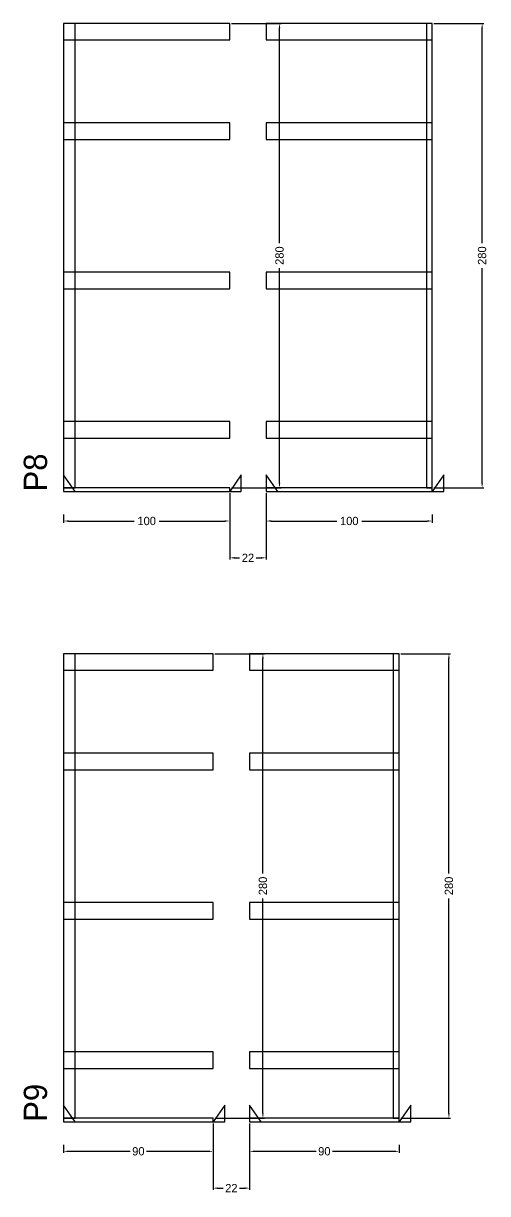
# Model space of a CAD drawing. Header units: centimetres. Extents: x -10500 to 4299, y -11026 to 295.
# Drawn here: x 3976 to 4255, y -423 to 282 of the extents above; entities that cross this region are included whole.
import ezdxf

# ---------------------------------------------------------------- set-up
doc = ezdxf.new("R2010")
doc.units = ezdxf.units.CM
for name, color, linetype in [('COTA', 241, 'Continuous'), ('NOMENCLATURA', 7, 'Continuous'), ('SARR_2.2x10', 60, 'Continuous'), ('SARR_2.2x7', 40, 'Continuous')]:
    doc.layers.add(name, color=color, linetype=linetype)
doc.dimstyles.new('PAINEL-NOVA', dxfattribs={"dimtxt": 5, "dimasz": 3, "dimexe": 1, "dimexo": 1, "dimgap": 1, "dimtad": 1, "dimcen": 2.5, "dimazin": 3, "dimtfac": 1, "dimtmove": 0, "dimatfit": 3})

# ---------------------------------------------------------------- blocks, each defined once
blk = doc.blocks.new('_CLOSEDFILLED')
at = {"color": 0, "linetype": 'BYBLOCK'}
blk.add_solid([(-1, 0.16), (0, 0), (-1, -0.16)], dxfattribs=at)
blk = doc.blocks.new('*D21')
for p, q in [((4000, -13.8), (4000, -18.8)), ((4100, -13.8), (4100, -18.8)), ((4003, -17.8), (4042.5, -17.8)), ((4057.5, -17.8), (4097, -17.8))]:
    blk.add_line(p, q)
at = {"layer": 'Defpoints'}
for p in [(4000, -12.8), (4100, -12.8), (4000, -17.8)]:
    blk.add_point(p, dxfattribs=at)
at = {"layer": 'SARR_2.2x10', "xscale": 3, "yscale": 3, "rotation": 180}
blk.add_blockref('_CLOSEDFILLED', (4000, -17.8), dxfattribs=at)
at = {"layer": 'SARR_2.2x10', "xscale": 3, "yscale": 3}
blk.add_blockref('_CLOSEDFILLED', (4100, -17.8), dxfattribs=at)
at = {"layer": 'SARR_2.2x10', "insert": (4050, -17.8), "char_height": 5, "attachment_point": 5}
blk.add_mtext('100', dxfattribs=at)
blk = doc.blocks.new('*D22')
for p, q in [((4101, 282.2), (4131, 282.2)), ((4130, 149.7), (4130, 279.2)), ((4130, 5.2), (4130, 134.7)), ((4101, 2.2), (4131, 2.2))]:
    blk.add_line(p, q)
at = {"layer": 'Defpoints'}
for p in [(4100, 282.2), (4100, 2.2), (4130, 2.2)]:
    blk.add_point(p, dxfattribs=at)
at = {"layer": 'SARR_2.2x10', "xscale": 3, "yscale": 3}
for p, rotation in [((4130, 282.2), 90), ((4130, 2.2), 270)]:
    blk.add_blockref('_CLOSEDFILLED', p, dxfattribs=dict(at, rotation=rotation))
at = {"layer": 'SARR_2.2x10', "insert": (4130, 142.2), "char_height": 5, "attachment_point": 5, "rotation": 90}
blk.add_mtext('280', dxfattribs=at)
blk = doc.blocks.new('GRA-E')
at = {"layer": 'SARR_2.2x7'}
blk.add_lwpolyline([(0, 0), (7, 0), (0, 10)], close=True, dxfattribs=at)
blk = doc.blocks.new('GRA-D')
at = {"layer": 'SARR_2.2x7'}
blk.add_lwpolyline([(0, 0), (7, 0), (7, 10)], close=True, dxfattribs=at)
blk = doc.blocks.new('*D23')
for p, q in [((4122, -13.8), (4122, -18.8)), ((4222, -13.8), (4222, -18.8)), ((4125, -17.8), (4164.5, -17.8)), ((4179.5, -17.8), (4219, -17.8))]:
    blk.add_line(p, q)
at = {"layer": 'Defpoints'}
for p in [(4122, -12.8), (4222, -12.8), (4122, -17.8)]:
    blk.add_point(p, dxfattribs=at)
at = {"layer": 'SARR_2.2x10', "xscale": 3, "yscale": 3, "rotation": 180}
blk.add_blockref('_CLOSEDFILLED', (4122, -17.8), dxfattribs=at)
at = {"layer": 'SARR_2.2x10', "xscale": 3, "yscale": 3}
blk.add_blockref('_CLOSEDFILLED', (4222, -17.8), dxfattribs=at)
at = {"layer": 'SARR_2.2x10', "insert": (4172, -17.8), "char_height": 5, "attachment_point": 5}
blk.add_mtext('100', dxfattribs=at)
blk = doc.blocks.new('*D24')
for p, q in [((4223, 282.2), (4253, 282.2)), ((4252, 149.7), (4252, 279.2)), ((4252, 5.2), (4252, 134.7)), ((4223, 2.2), (4253, 2.2))]:
    blk.add_line(p, q)
at = {"layer": 'Defpoints'}
for p in [(4222, 282.2), (4222, 2.2), (4252, 2.2)]:
    blk.add_point(p, dxfattribs=at)
at = {"layer": 'SARR_2.2x10', "xscale": 3, "yscale": 3}
for p, rotation in [((4252, 282.2), 90), ((4252, 2.2), 270)]:
    blk.add_blockref('_CLOSEDFILLED', p, dxfattribs=dict(at, rotation=rotation))
at = {"layer": 'SARR_2.2x10', "insert": (4252, 142.2), "char_height": 5, "attachment_point": 5, "rotation": 90}
blk.add_mtext('280', dxfattribs=at)
blk = doc.blocks.new('*D25')
for p, q in [((4223, 282.2), (4253, 282.2)), ((4252, 149.7), (4252, 279.2)), ((4252, 5.2), (4252, 134.7)), ((4223, 2.2), (4253, 2.2))]:
    blk.add_line(p, q)
at = {"layer": 'Defpoints'}
for p in [(4222, 282.2), (4222, 2.2), (4252, 2.2)]:
    blk.add_point(p, dxfattribs=at)
at = {"layer": 'SARR_2.2x10', "xscale": 3, "yscale": 3}
for p, rotation in [((4252, 282.2), 90), ((4252, 2.2), 270)]:
    blk.add_blockref('_CLOSEDFILLED', p, dxfattribs=dict(at, rotation=rotation))
at = {"layer": 'SARR_2.2x10', "insert": (4252, 142.2), "char_height": 5, "attachment_point": 5, "rotation": 90}
blk.add_mtext('280', dxfattribs=at)
blk = doc.blocks.new('*D26')
for p, q in [((4223, 282.2), (4253, 282.2)), ((4252, 149.7), (4252, 279.2)), ((4252, 5.2), (4252, 134.7)), ((4223, 2.2), (4253, 2.2))]:
    blk.add_line(p, q)
at = {"layer": 'Defpoints'}
for p in [(4222, 282.2), (4222, 2.2), (4252, 2.2)]:
    blk.add_point(p, dxfattribs=at)
at = {"layer": 'SARR_2.2x10', "xscale": 3, "yscale": 3}
for p, rotation in [((4252, 282.2), 90), ((4252, 2.2), 270)]:
    blk.add_blockref('_CLOSEDFILLED', p, dxfattribs=dict(at, rotation=rotation))
at = {"layer": 'SARR_2.2x10', "insert": (4252, 142.2), "char_height": 5, "attachment_point": 5, "rotation": 90}
blk.add_mtext('280', dxfattribs=at)
blk = doc.blocks.new('*D27')
for p, q in [((4223, 282.2), (4253, 282.2)), ((4252, 149.7), (4252, 279.2)), ((4252, 5.2), (4252, 134.7)), ((4223, 2.2), (4253, 2.2))]:
    blk.add_line(p, q)
at = {"layer": 'Defpoints'}
for p in [(4222, 282.2), (4222, 2.2), (4252, 2.2)]:
    blk.add_point(p, dxfattribs=at)
at = {"layer": 'SARR_2.2x10', "xscale": 3, "yscale": 3}
for p, rotation in [((4252, 282.2), 90), ((4252, 2.2), 270)]:
    blk.add_blockref('_CLOSEDFILLED', p, dxfattribs=dict(at, rotation=rotation))
at = {"layer": 'SARR_2.2x10', "insert": (4252, 142.2), "char_height": 5, "attachment_point": 5, "rotation": 90}
blk.add_mtext('280', dxfattribs=at)
blk = doc.blocks.new('*D28')
for p, q in [((4223, 282.2), (4253, 282.2)), ((4252, 149.7), (4252, 279.2)), ((4252, 5.2), (4252, 134.7)), ((4223, 2.2), (4253, 2.2))]:
    blk.add_line(p, q)
at = {"layer": 'Defpoints'}
for p in [(4222, 282.2), (4222, 2.2), (4252, 2.2)]:
    blk.add_point(p, dxfattribs=at)
at = {"layer": 'SARR_2.2x10', "xscale": 3, "yscale": 3}
for p, rotation in [((4252, 282.2), 90), ((4252, 2.2), 270)]:
    blk.add_blockref('_CLOSEDFILLED', p, dxfattribs=dict(at, rotation=rotation))
at = {"layer": 'SARR_2.2x10', "insert": (4252, 142.2), "char_height": 5, "attachment_point": 5, "rotation": 90}
blk.add_mtext('280', dxfattribs=at)
blk = doc.blocks.new('*D29')
for p, q in [((4223, 282.2), (4253, 282.2)), ((4252, 149.7), (4252, 279.2)), ((4252, 5.2), (4252, 134.7)), ((4223, 2.2), (4253, 2.2))]:
    blk.add_line(p, q)
at = {"layer": 'Defpoints'}
for p in [(4222, 282.2), (4222, 2.2), (4252, 2.2)]:
    blk.add_point(p, dxfattribs=at)
at = {"layer": 'SARR_2.2x10', "xscale": 3, "yscale": 3}
for p, rotation in [((4252, 282.2), 90), ((4252, 2.2), 270)]:
    blk.add_blockref('_CLOSEDFILLED', p, dxfattribs=dict(at, rotation=rotation))
at = {"layer": 'SARR_2.2x10', "insert": (4252, 142.2), "char_height": 5, "attachment_point": 5, "rotation": 90}
blk.add_mtext('280', dxfattribs=at)
blk = doc.blocks.new('*D30')
for p, q in [((4223, 282.2), (4253, 282.2)), ((4252, 149.7), (4252, 279.2)), ((4252, 5.2), (4252, 134.7)), ((4223, 2.2), (4253, 2.2))]:
    blk.add_line(p, q)
at = {"layer": 'Defpoints'}
for p in [(4222, 282.2), (4222, 2.2), (4252, 2.2)]:
    blk.add_point(p, dxfattribs=at)
at = {"layer": 'SARR_2.2x10', "xscale": 3, "yscale": 3}
for p, rotation in [((4252, 282.2), 90), ((4252, 2.2), 270)]:
    blk.add_blockref('_CLOSEDFILLED', p, dxfattribs=dict(at, rotation=rotation))
at = {"layer": 'SARR_2.2x10', "insert": (4252, 142.2), "char_height": 5, "attachment_point": 5, "rotation": 90}
blk.add_mtext('280', dxfattribs=at)
blk = doc.blocks.new('*D31')
for p, q in [((4223, 282.2), (4253, 282.2)), ((4252, 149.7), (4252, 279.2)), ((4252, 5.2), (4252, 134.7)), ((4223, 2.2), (4253, 2.2))]:
    blk.add_line(p, q)
at = {"layer": 'Defpoints'}
for p in [(4222, 282.2), (4222, 2.2), (4252, 2.2)]:
    blk.add_point(p, dxfattribs=at)
at = {"layer": 'SARR_2.2x10', "xscale": 3, "yscale": 3}
for p, rotation in [((4252, 282.2), 90), ((4252, 2.2), 270)]:
    blk.add_blockref('_CLOSEDFILLED', p, dxfattribs=dict(at, rotation=rotation))
at = {"layer": 'SARR_2.2x10', "insert": (4252, 142.2), "char_height": 5, "attachment_point": 5, "rotation": 90}
blk.add_mtext('280', dxfattribs=at)
blk = doc.blocks.new('*D32')
for p, q in [((4223, 282.2), (4253, 282.2)), ((4252, 149.7), (4252, 279.2)), ((4252, 5.2), (4252, 134.7)), ((4223, 2.2), (4253, 2.2))]:
    blk.add_line(p, q)
at = {"layer": 'Defpoints'}
for p in [(4222, 282.2), (4222, 2.2), (4252, 2.2)]:
    blk.add_point(p, dxfattribs=at)
at = {"layer": 'SARR_2.2x10', "xscale": 3, "yscale": 3}
for p, rotation in [((4252, 282.2), 90), ((4252, 2.2), 270)]:
    blk.add_blockref('_CLOSEDFILLED', p, dxfattribs=dict(at, rotation=rotation))
at = {"layer": 'SARR_2.2x10', "insert": (4252, 142.2), "char_height": 5, "attachment_point": 5, "rotation": 90}
blk.add_mtext('280', dxfattribs=at)
blk = doc.blocks.new('*D33')
for p, q in [((4223, 282.2), (4253, 282.2)), ((4252, 149.7), (4252, 279.2)), ((4252, 5.2), (4252, 134.7)), ((4223, 2.2), (4253, 2.2))]:
    blk.add_line(p, q)
at = {"layer": 'Defpoints'}
for p in [(4222, 282.2), (4222, 2.2), (4252, 2.2)]:
    blk.add_point(p, dxfattribs=at)
at = {"layer": 'SARR_2.2x10', "xscale": 3, "yscale": 3}
for p, rotation in [((4252, 282.2), 90), ((4252, 2.2), 270)]:
    blk.add_blockref('_CLOSEDFILLED', p, dxfattribs=dict(at, rotation=rotation))
at = {"layer": 'SARR_2.2x10', "insert": (4252, 142.2), "char_height": 5, "attachment_point": 5, "rotation": 90}
blk.add_mtext('280', dxfattribs=at)
blk = doc.blocks.new('*D34')
for p, q in [((4100, -1), (4100, -41)), ((4122, -1), (4122, -41)), ((4103, -40), (4106, -40)), ((4116, -40), (4119, -40))]:
    blk.add_line(p, q)
at = {"layer": 'Defpoints'}
for p in [(4100, 0), (4122, 0), (4100, -40)]:
    blk.add_point(p, dxfattribs=at)
at = {"layer": 'COTA', "xscale": 3, "yscale": 3, "rotation": 180}
blk.add_blockref('_CLOSEDFILLED', (4100, -40), dxfattribs=at)
at = {"layer": 'COTA', "xscale": 3, "yscale": 3}
blk.add_blockref('_CLOSEDFILLED', (4122, -40), dxfattribs=at)
at = {"layer": 'COTA', "insert": (4111, -40), "char_height": 5, "attachment_point": 5}
blk.add_mtext('22', dxfattribs=at)
blk = doc.blocks.new('*D55')
for p, q in [((4000, -393.8), (4000, -398.8)), ((4090, -393.8), (4090, -398.8)), ((4003, -397.8), (4040, -397.8)), ((4050, -397.8), (4087, -397.8))]:
    blk.add_line(p, q)
at = {"layer": 'Defpoints'}
for p in [(4000, -392.8), (4090, -392.8), (4000, -397.8)]:
    blk.add_point(p, dxfattribs=at)
at = {"layer": 'SARR_2.2x10', "xscale": 3, "yscale": 3, "rotation": 180}
blk.add_blockref('_CLOSEDFILLED', (4000, -397.8), dxfattribs=at)
at = {"layer": 'SARR_2.2x10', "xscale": 3, "yscale": 3}
blk.add_blockref('_CLOSEDFILLED', (4090, -397.8), dxfattribs=at)
at = {"layer": 'SARR_2.2x10', "insert": (4045, -397.8), "char_height": 5, "attachment_point": 5}
blk.add_mtext('90', dxfattribs=at)
blk = doc.blocks.new('*D56')
for p, q in [((4091, -97.8), (4121, -97.8)), ((4120, -230.3), (4120, -100.8)), ((4120, -374.8), (4120, -245.3)), ((4091, -377.8), (4121, -377.8))]:
    blk.add_line(p, q)
at = {"layer": 'Defpoints'}
for p in [(4090, -97.8), (4090, -377.8), (4120, -377.8)]:
    blk.add_point(p, dxfattribs=at)
at = {"layer": 'SARR_2.2x10', "xscale": 3, "yscale": 3}
for p, rotation in [((4120, -97.8), 90), ((4120, -377.8), 270)]:
    blk.add_blockref('_CLOSEDFILLED', p, dxfattribs=dict(at, rotation=rotation))
at = {"layer": 'SARR_2.2x10', "insert": (4120, -237.8), "char_height": 5, "attachment_point": 5, "rotation": 90}
blk.add_mtext('280', dxfattribs=at)
blk = doc.blocks.new('*D57')
for p, q in [((4112, -393.8), (4112, -398.8)), ((4202, -393.8), (4202, -398.8)), ((4115, -397.8), (4152, -397.8)), ((4162, -397.8), (4199, -397.8))]:
    blk.add_line(p, q)
at = {"layer": 'Defpoints'}
for p in [(4112, -392.8), (4202, -392.8), (4112, -397.8)]:
    blk.add_point(p, dxfattribs=at)
at = {"layer": 'SARR_2.2x10', "xscale": 3, "yscale": 3, "rotation": 180}
blk.add_blockref('_CLOSEDFILLED', (4112, -397.8), dxfattribs=at)
at = {"layer": 'SARR_2.2x10', "xscale": 3, "yscale": 3}
blk.add_blockref('_CLOSEDFILLED', (4202, -397.8), dxfattribs=at)
at = {"layer": 'SARR_2.2x10', "insert": (4157, -397.8), "char_height": 5, "attachment_point": 5}
blk.add_mtext('90', dxfattribs=at)
blk = doc.blocks.new('*D58')
for p, q in [((4203, -97.8), (4233, -97.8)), ((4232, -230.3), (4232, -100.8)), ((4232, -374.8), (4232, -245.3)), ((4203, -377.8), (4233, -377.8))]:
    blk.add_line(p, q)
at = {"layer": 'Defpoints'}
for p in [(4202, -97.8), (4202, -377.8), (4232, -377.8)]:
    blk.add_point(p, dxfattribs=at)
at = {"layer": 'SARR_2.2x10', "xscale": 3, "yscale": 3}
for p, rotation in [((4232, -97.8), 90), ((4232, -377.8), 270)]:
    blk.add_blockref('_CLOSEDFILLED', p, dxfattribs=dict(at, rotation=rotation))
at = {"layer": 'SARR_2.2x10', "insert": (4232, -237.8), "char_height": 5, "attachment_point": 5, "rotation": 90}
blk.add_mtext('280', dxfattribs=at)
blk = doc.blocks.new('*D59')
for p, q in [((4203, -97.8), (4233, -97.8)), ((4232, -230.3), (4232, -100.8)), ((4232, -374.8), (4232, -245.3)), ((4203, -377.8), (4233, -377.8))]:
    blk.add_line(p, q)
at = {"layer": 'Defpoints'}
for p in [(4202, -97.8), (4202, -377.8), (4232, -377.8)]:
    blk.add_point(p, dxfattribs=at)
at = {"layer": 'SARR_2.2x10', "xscale": 3, "yscale": 3}
for p, rotation in [((4232, -97.8), 90), ((4232, -377.8), 270)]:
    blk.add_blockref('_CLOSEDFILLED', p, dxfattribs=dict(at, rotation=rotation))
at = {"layer": 'SARR_2.2x10', "insert": (4232, -237.8), "char_height": 5, "attachment_point": 5, "rotation": 90}
blk.add_mtext('280', dxfattribs=at)
blk = doc.blocks.new('*D60')
for p, q in [((4203, -97.8), (4233, -97.8)), ((4232, -230.3), (4232, -100.8)), ((4232, -374.8), (4232, -245.3)), ((4203, -377.8), (4233, -377.8))]:
    blk.add_line(p, q)
at = {"layer": 'Defpoints'}
for p in [(4202, -97.8), (4202, -377.8), (4232, -377.8)]:
    blk.add_point(p, dxfattribs=at)
at = {"layer": 'SARR_2.2x10', "xscale": 3, "yscale": 3}
for p, rotation in [((4232, -97.8), 90), ((4232, -377.8), 270)]:
    blk.add_blockref('_CLOSEDFILLED', p, dxfattribs=dict(at, rotation=rotation))
at = {"layer": 'SARR_2.2x10', "insert": (4232, -237.8), "char_height": 5, "attachment_point": 5, "rotation": 90}
blk.add_mtext('280', dxfattribs=at)
blk = doc.blocks.new('*D61')
for p, q in [((4203, -97.8), (4233, -97.8)), ((4232, -230.3), (4232, -100.8)), ((4232, -374.8), (4232, -245.3)), ((4203, -377.8), (4233, -377.8))]:
    blk.add_line(p, q)
at = {"layer": 'Defpoints'}
for p in [(4202, -97.8), (4202, -377.8), (4232, -377.8)]:
    blk.add_point(p, dxfattribs=at)
at = {"layer": 'SARR_2.2x10', "xscale": 3, "yscale": 3}
for p, rotation in [((4232, -97.8), 90), ((4232, -377.8), 270)]:
    blk.add_blockref('_CLOSEDFILLED', p, dxfattribs=dict(at, rotation=rotation))
at = {"layer": 'SARR_2.2x10', "insert": (4232, -237.8), "char_height": 5, "attachment_point": 5, "rotation": 90}
blk.add_mtext('280', dxfattribs=at)
blk = doc.blocks.new('*D62')
for p, q in [((4203, -97.8), (4233, -97.8)), ((4232, -230.3), (4232, -100.8)), ((4232, -374.8), (4232, -245.3)), ((4203, -377.8), (4233, -377.8))]:
    blk.add_line(p, q)
at = {"layer": 'Defpoints'}
for p in [(4202, -97.8), (4202, -377.8), (4232, -377.8)]:
    blk.add_point(p, dxfattribs=at)
at = {"layer": 'SARR_2.2x10', "xscale": 3, "yscale": 3}
for p, rotation in [((4232, -97.8), 90), ((4232, -377.8), 270)]:
    blk.add_blockref('_CLOSEDFILLED', p, dxfattribs=dict(at, rotation=rotation))
at = {"layer": 'SARR_2.2x10', "insert": (4232, -237.8), "char_height": 5, "attachment_point": 5, "rotation": 90}
blk.add_mtext('280', dxfattribs=at)
blk = doc.blocks.new('*D63')
for p, q in [((4203, -97.8), (4233, -97.8)), ((4232, -230.3), (4232, -100.8)), ((4232, -374.8), (4232, -245.3)), ((4203, -377.8), (4233, -377.8))]:
    blk.add_line(p, q)
at = {"layer": 'Defpoints'}
for p in [(4202, -97.8), (4202, -377.8), (4232, -377.8)]:
    blk.add_point(p, dxfattribs=at)
at = {"layer": 'SARR_2.2x10', "xscale": 3, "yscale": 3}
for p, rotation in [((4232, -97.8), 90), ((4232, -377.8), 270)]:
    blk.add_blockref('_CLOSEDFILLED', p, dxfattribs=dict(at, rotation=rotation))
at = {"layer": 'SARR_2.2x10', "insert": (4232, -237.8), "char_height": 5, "attachment_point": 5, "rotation": 90}
blk.add_mtext('280', dxfattribs=at)
blk = doc.blocks.new('*D64')
for p, q in [((4203, -97.8), (4233, -97.8)), ((4232, -230.3), (4232, -100.8)), ((4232, -374.8), (4232, -245.3)), ((4203, -377.8), (4233, -377.8))]:
    blk.add_line(p, q)
at = {"layer": 'Defpoints'}
for p in [(4202, -97.8), (4202, -377.8), (4232, -377.8)]:
    blk.add_point(p, dxfattribs=at)
at = {"layer": 'SARR_2.2x10', "xscale": 3, "yscale": 3}
for p, rotation in [((4232, -97.8), 90), ((4232, -377.8), 270)]:
    blk.add_blockref('_CLOSEDFILLED', p, dxfattribs=dict(at, rotation=rotation))
at = {"layer": 'SARR_2.2x10', "insert": (4232, -237.8), "char_height": 5, "attachment_point": 5, "rotation": 90}
blk.add_mtext('280', dxfattribs=at)
blk = doc.blocks.new('*D65')
for p, q in [((4203, -97.8), (4233, -97.8)), ((4232, -230.3), (4232, -100.8)), ((4232, -374.8), (4232, -245.3)), ((4203, -377.8), (4233, -377.8))]:
    blk.add_line(p, q)
at = {"layer": 'Defpoints'}
for p in [(4202, -97.8), (4202, -377.8), (4232, -377.8)]:
    blk.add_point(p, dxfattribs=at)
at = {"layer": 'SARR_2.2x10', "xscale": 3, "yscale": 3}
for p, rotation in [((4232, -97.8), 90), ((4232, -377.8), 270)]:
    blk.add_blockref('_CLOSEDFILLED', p, dxfattribs=dict(at, rotation=rotation))
at = {"layer": 'SARR_2.2x10', "insert": (4232, -237.8), "char_height": 5, "attachment_point": 5, "rotation": 90}
blk.add_mtext('280', dxfattribs=at)
blk = doc.blocks.new('*D66')
for p, q in [((4203, -97.8), (4233, -97.8)), ((4232, -230.3), (4232, -100.8)), ((4232, -374.8), (4232, -245.3)), ((4203, -377.8), (4233, -377.8))]:
    blk.add_line(p, q)
at = {"layer": 'Defpoints'}
for p in [(4202, -97.8), (4202, -377.8), (4232, -377.8)]:
    blk.add_point(p, dxfattribs=at)
at = {"layer": 'SARR_2.2x10', "xscale": 3, "yscale": 3}
for p, rotation in [((4232, -97.8), 90), ((4232, -377.8), 270)]:
    blk.add_blockref('_CLOSEDFILLED', p, dxfattribs=dict(at, rotation=rotation))
at = {"layer": 'SARR_2.2x10', "insert": (4232, -237.8), "char_height": 5, "attachment_point": 5, "rotation": 90}
blk.add_mtext('280', dxfattribs=at)
blk = doc.blocks.new('*D67')
for p, q in [((4203, -97.8), (4233, -97.8)), ((4232, -230.3), (4232, -100.8)), ((4232, -374.8), (4232, -245.3)), ((4203, -377.8), (4233, -377.8))]:
    blk.add_line(p, q)
at = {"layer": 'Defpoints'}
for p in [(4202, -97.8), (4202, -377.8), (4232, -377.8)]:
    blk.add_point(p, dxfattribs=at)
at = {"layer": 'SARR_2.2x10', "xscale": 3, "yscale": 3}
for p, rotation in [((4232, -97.8), 90), ((4232, -377.8), 270)]:
    blk.add_blockref('_CLOSEDFILLED', p, dxfattribs=dict(at, rotation=rotation))
at = {"layer": 'SARR_2.2x10', "insert": (4232, -237.8), "char_height": 5, "attachment_point": 5, "rotation": 90}
blk.add_mtext('280', dxfattribs=at)
blk = doc.blocks.new('*D68')
for p, q in [((4090, -381), (4090, -421)), ((4112, -381), (4112, -421)), ((4093, -420), (4096, -420)), ((4106, -420), (4109, -420))]:
    blk.add_line(p, q)
at = {"layer": 'Defpoints'}
for p in [(4090, -380), (4112, -380), (4090, -420)]:
    blk.add_point(p, dxfattribs=at)
at = {"layer": 'COTA', "xscale": 3, "yscale": 3, "rotation": 180}
blk.add_blockref('_CLOSEDFILLED', (4090, -420), dxfattribs=at)
at = {"layer": 'COTA', "xscale": 3, "yscale": 3}
blk.add_blockref('_CLOSEDFILLED', (4112, -420), dxfattribs=at)
at = {"layer": 'COTA', "insert": (4101, -420), "char_height": 5, "attachment_point": 5}
blk.add_mtext('22', dxfattribs=at)

msp = doc.modelspace()

# ---------------------------------------------------------------- linework, layer by layer
at = {"layer": 'SARR_2.2x10'}
for p, q in [((4100, 282.2), (4000, 282.2)), ((4000, 282.2), (4000, 272.2)), ((4100, 272.2), (4100, 282.2)), ((4222, 282.2), (4122, 282.2)), ((4122, 282.2), (4122, 272.2)), ((4222, 272.2), (4222, 282.2)), ((4000, 272.2), (4100, 272.2)), ((4122, 272.2), (4222, 272.2)), ((4100, 222.2), (4000, 222.2)), ((4000, 222.2), (4000, 212.2)), ((4100, 212.2), (4100, 222.2)), ((4222, 222.2), (4122, 222.2)), ((4122, 222.2), (4122, 212.2)), ((4222, 212.2), (4222, 222.2)), ((4000, 212.2), (4100, 212.2)), ((4122, 212.2), (4222, 212.2)), ((4100, 132.2), (4000, 132.2)), ((4000, 132.2), (4000, 122.2)), ((4100, 122.2), (4100, 132.2)), ((4222, 132.2), (4122, 132.2)), ((4122, 132.2), (4122, 122.2)), ((4222, 122.2), (4222, 132.2)), ((4000, 122.2), (4100, 122.2)), ((4122, 122.2), (4222, 122.2)), ((4100, 42.2), (4000, 42.2)), ((4000, 42.2), (4000, 32.2)), ((4100, 32.2), (4100, 42.2)), ((4222, 42.2), (4122, 42.2)), ((4122, 42.2), (4122, 32.2)), ((4222, 32.2), (4222, 42.2)), ((4000, 32.2), (4100, 32.2)), ((4122, 32.2), (4222, 32.2)), ((4090, -97.8), (4000, -97.8)), ((4000, -97.8), (4000, -107.8)), ((4090, -107.8), (4090, -97.8)), ((4202, -97.8), (4112, -97.8)), ((4112, -97.8), (4112, -107.8)), ((4202, -107.8), (4202, -97.8)), ((4000, -107.8), (4090, -107.8)), ((4112, -107.8), (4202, -107.8)), ((4090, -157.8), (4000, -157.8)), ((4000, -157.8), (4000, -167.8)), ((4090, -167.8), (4090, -157.8)), ((4202, -157.8), (4112, -157.8)), ((4112, -157.8), (4112, -167.8)), ((4202, -167.8), (4202, -157.8)), ((4000, -167.8), (4090, -167.8)), ((4112, -167.8), (4202, -167.8)), ((4090, -247.8), (4000, -247.8)), ((4000, -247.8), (4000, -257.8)), ((4090, -257.8), (4090, -247.8)), ((4202, -247.8), (4112, -247.8)), ((4112, -247.8), (4112, -257.8)), ((4202, -257.8), (4202, -247.8)), ((4000, -257.8), (4090, -257.8)), ((4112, -257.8), (4202, -257.8)), ((4090, -337.8), (4000, -337.8)), ((4000, -337.8), (4000, -347.8)), ((4090, -347.8), (4090, -337.8)), ((4202, -337.8), (4112, -337.8)), ((4112, -337.8), (4112, -347.8)), ((4202, -347.8), (4202, -337.8)), ((4000, -347.8), (4090, -347.8)), ((4112, -347.8), (4202, -347.8))]:
    msp.add_line(p, q, dxfattribs=at)
at = {"layer": 'SARR_2.2x7'}
for p, q in [((4007, 282.2), (4000, 282.2)), ((4000, 282.2), (4000, 2.2)), ((4007, 2.2), (4007, 282.2)), ((4222, 282.2), (4218.5, 282.2)), ((4218.5, 282.2), (4218.5, 2.2)), ((4222, 2.2), (4222, 282.2)), ((4100, 2.2), (4000, 2.2)), ((4000, 2.2), (4000, 0)), ((4000, 2.2), (4007, 2.2)), ((4000, 0), (4100, 0)), ((4100, 0), (4100, 2.2)), ((4222, 2.2), (4122, 2.2)), ((4122, 2.2), (4122, 0)), ((4122, 0), (4222, 0)), ((4218.5, 2.2), (4222, 2.2)), ((4222, 0), (4222, 2.2)), ((4007, -97.8), (4000, -97.8)), ((4000, -97.8), (4000, -377.8)), ((4007, -377.8), (4007, -97.8)), ((4202, -97.8), (4198.5, -97.8)), ((4198.5, -97.8), (4198.5, -377.8)), ((4202, -377.8), (4202, -97.8)), ((4090, -377.8), (4000, -377.8)), ((4000, -377.8), (4000, -380)), ((4000, -377.8), (4007, -377.8)), ((4000, -380), (4090, -380)), ((4090, -380), (4090, -377.8)), ((4202, -377.8), (4112, -377.8)), ((4112, -377.8), (4112, -380)), ((4112, -380), (4202, -380)), ((4198.5, -377.8), (4202, -377.8)), ((4202, -380), (4202, -377.8))]:
    msp.add_line(p, q, dxfattribs=at)

# ---------------------------------------------------------------- block references
for name, p in [('GRA-E', (4000, 0)), ('GRA-D', (4100, 0)), ('GRA-E', (4122, 0)), ('GRA-D', (4222, 0)), ('GRA-E', (4000, -380)), ('GRA-D', (4090, -380)), ('GRA-E', (4112, -380)), ('GRA-D', (4202, -380))]:
    msp.add_blockref(name, p, dxfattribs=at)

# ---------------------------------------------------------------- texts
at = {"layer": 'NOMENCLATURA'}
for s, p in [('P8', (3990, 0)), ('P9', (3990, -380))]:
    msp.add_text(s, height=14, rotation=90, dxfattribs=at).set_placement(p)

# ---------------------------------------------------------------- dimensions: what is measured, and where the dimension line sits
at = {"layer": 'COTA'}
for base, p1, p2, picture, middle in [((4100, -40), (4100, 0), (4122, 0), '*D34', (4111, -40)), ((4090, -420), (4090, -380), (4112, -380), '*D68', (4101, -420))]:
    dim = msp.add_linear_dim(base=base, p1=p1, p2=p2, dimstyle='PAINEL-NOVA', dxfattribs=at)
    dim.commit()
    dim.dimension.update_dxf_attribs({"geometry": picture, "text_midpoint": middle})
at = {"layer": 'SARR_2.2x10'}
for base, p1, p2, picture, middle in [((4130, 2.2), (4100, 2.2), (4100, 282.2), '*D22', (4130, 142.2)), ((4252, 2.2), (4222, 2.2), (4222, 282.2), '*D24', (4252, 142.2)), ((4252, 2.2), (4222, 2.2), (4222, 282.2), '*D25', (4252, 142.2)), ((4252, 2.2), (4222, 2.2), (4222, 282.2), '*D26', (4252, 142.2)), ((4252, 2.2), (4222, 2.2), (4222, 282.2), '*D27', (4252, 142.2)), ((4252, 2.2), (4222, 2.2), (4222, 282.2), '*D28', (4252, 142.2)), ((4252, 2.2), (4222, 2.2), (4222, 282.2), '*D29', (4252, 142.2)), ((4252, 2.2), (4222, 2.2), (4222, 282.2), '*D30', (4252, 142.2)), ((4252, 2.2), (4222, 2.2), (4222, 282.2), '*D31', (4252, 142.2)), ((4252, 2.2), (4222, 2.2), (4222, 282.2), '*D32', (4252, 142.2)), ((4252, 2.2), (4222, 2.2), (4222, 282.2), '*D33', (4252, 142.2)), ((4120, -377.8), (4090, -377.8), (4090, -97.8), '*D56', (4120, -237.8)), ((4232, -377.8), (4202, -377.8), (4202, -97.8), '*D58', (4232, -237.8)), ((4232, -377.8), (4202, -377.8), (4202, -97.8), '*D59', (4232, -237.8)), ((4232, -377.8), (4202, -377.8), (4202, -97.8), '*D60', (4232, -237.8)), ((4232, -377.8), (4202, -377.8), (4202, -97.8), '*D61', (4232, -237.8)), ((4232, -377.8), (4202, -377.8), (4202, -97.8), '*D62', (4232, -237.8)), ((4232, -377.8), (4202, -377.8), (4202, -97.8), '*D63', (4232, -237.8)), ((4232, -377.8), (4202, -377.8), (4202, -97.8), '*D64', (4232, -237.8)), ((4232, -377.8), (4202, -377.8), (4202, -97.8), '*D65', (4232, -237.8)), ((4232, -377.8), (4202, -377.8), (4202, -97.8), '*D66', (4232, -237.8)), ((4232, -377.8), (4202, -377.8), (4202, -97.8), '*D67', (4232, -237.8))]:
    dim = msp.add_linear_dim(base=base, p1=p1, p2=p2, angle=90, dimstyle='PAINEL-NOVA', dxfattribs=at)
    dim.commit()
    dim.dimension.update_dxf_attribs({"geometry": picture, "text_midpoint": middle})
for base, p1, p2, picture, middle in [((4000, -17.8), (4000, -12.8), (4100, -12.8), '*D21', (4050, -17.8)), ((4122, -17.8), (4122, -12.8), (4222, -12.8), '*D23', (4172, -17.8)), ((4000, -397.8), (4000, -392.8), (4090, -392.8), '*D55', (4045, -397.8)), ((4112, -397.8), (4112, -392.8), (4202, -392.8), '*D57', (4157, -397.8))]:
    dim = msp.add_linear_dim(base=base, p1=p1, p2=p2, dimstyle='PAINEL-NOVA', dxfattribs=at)
    dim.commit()
    dim.dimension.update_dxf_attribs({"geometry": picture, "text_midpoint": middle})

doc.saveas('drawing.dxf')
